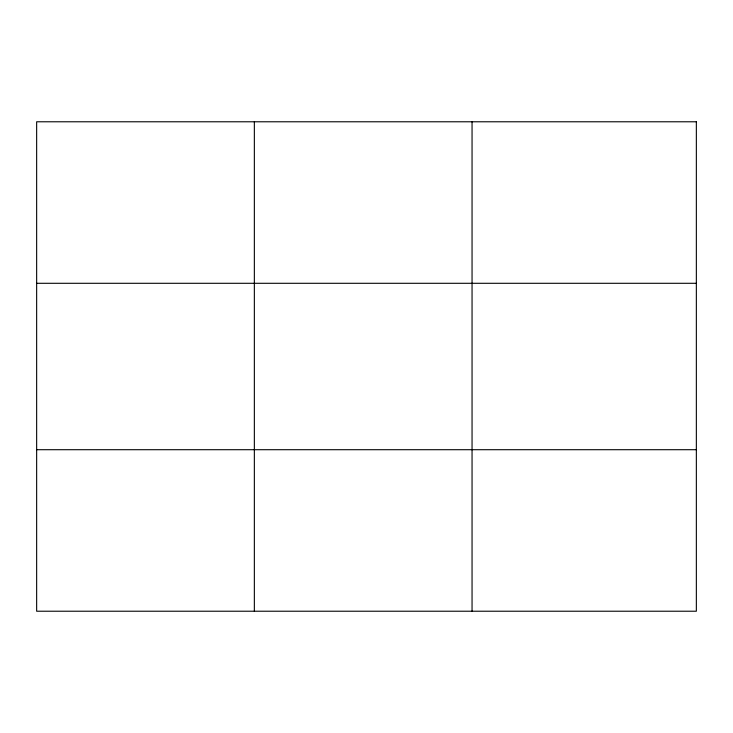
<?xml version="1.0" encoding="UTF-8"?>
<svg xmlns="http://www.w3.org/2000/svg" width="733" height="733" viewBox="0 0 733 733"><rect width="100%" height="100%" fill="white"/><g stroke="black" fill="none" stroke-linecap="round" stroke-linejoin="round"><path stroke-width="1.1" d="M254.351 611.221L254.351 121.779M472.052 611.221L472.052 121.779M36.65 283.295L696.35 283.295M36.65 449.705L696.35 449.705M696.35 121.779L696.35 611.221L36.65 611.221L36.65 121.779L696.35 121.779"/></g></svg>
